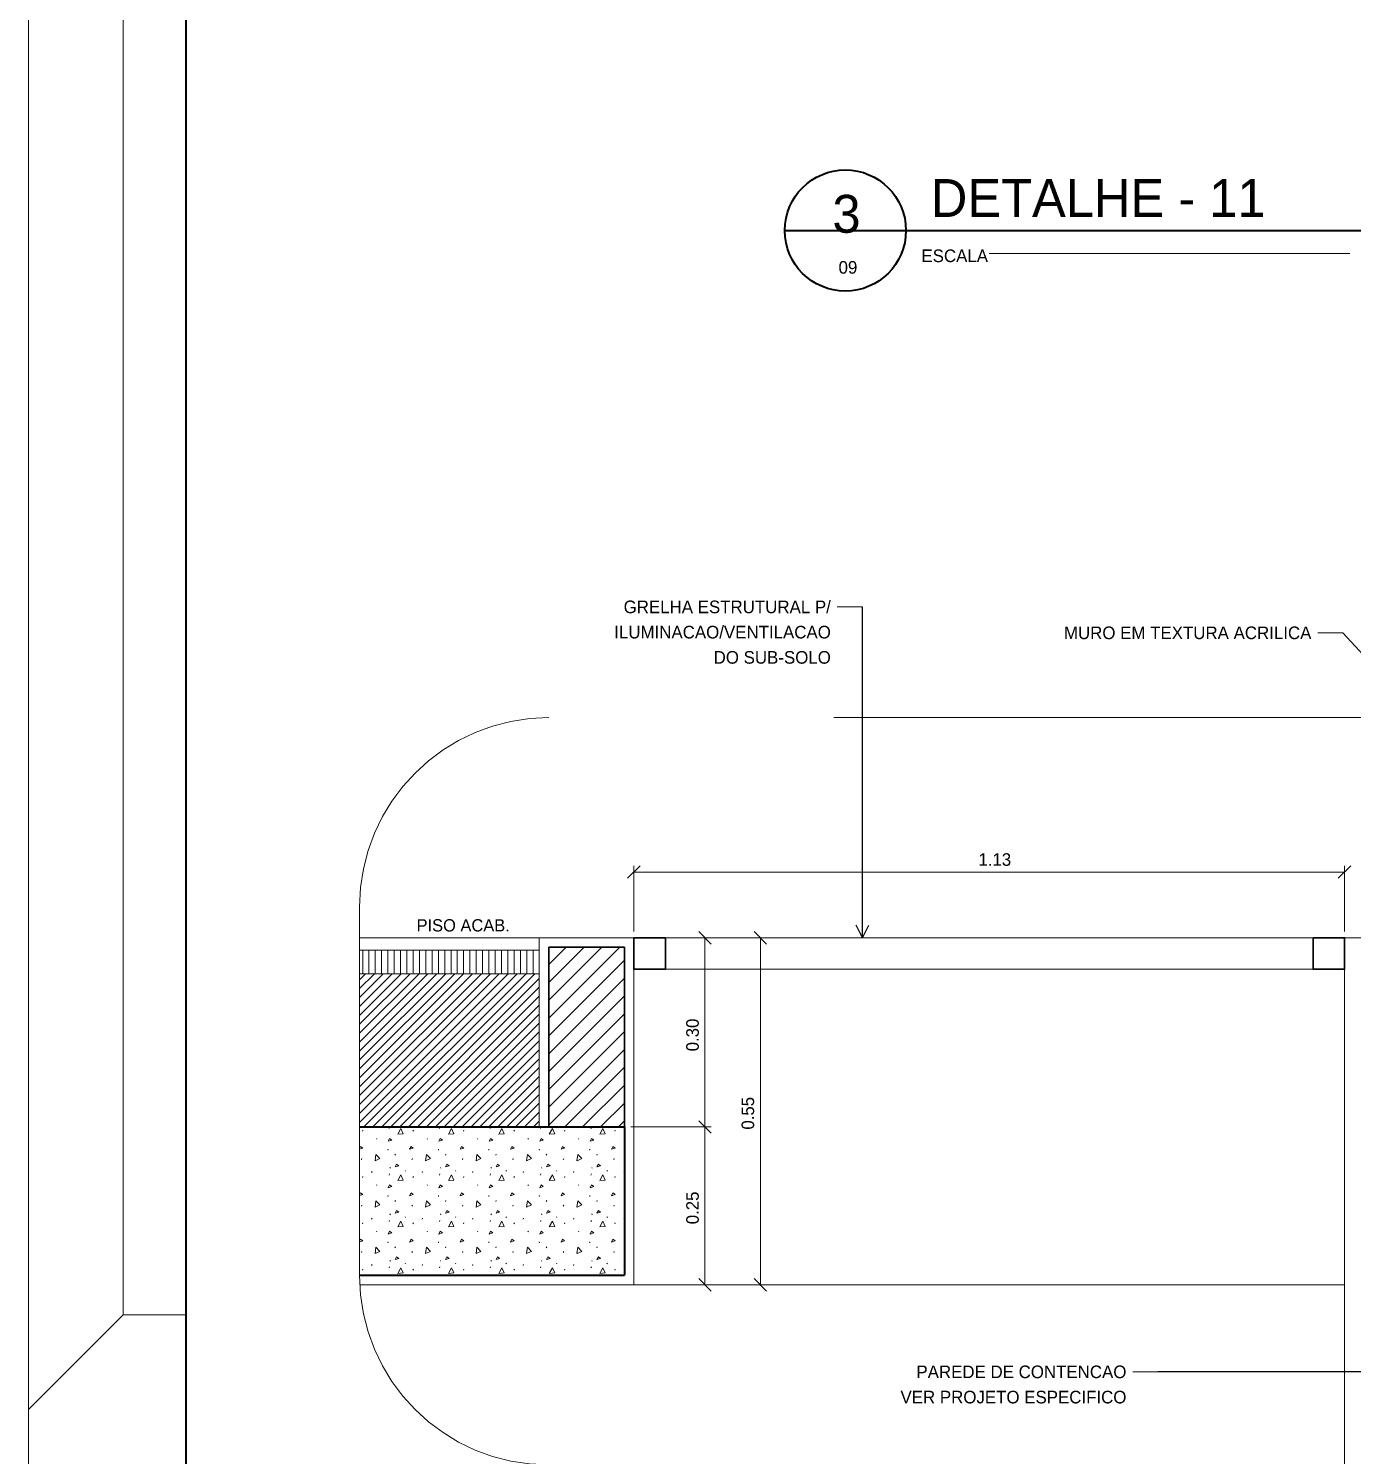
# Model space of a CAD drawing. Header units: metres. Extents: x -30 to 92, y -74 to 10.
# Drawn here: x -29.7 to -8.72, y -46.71 to -24.09 of the extents above; entities that cross this region are included whole.
import ezdxf
from ezdxf.enums import TextEntityAlignment as Align

# ---------------------------------------------------------------- set-up
doc = ezdxf.new("R2010")
doc.units = ezdxf.units.M
doc.header["$MEASUREMENT"] = 0
doc.linetypes.add('DGN Style 4', pattern=[3.254811, 1.626389, -0.813194, 0.002033, -0.813194])
for name, color, linetype, lineweight in [('11 - Acabamentos', 7, 'Continuous', 0), ('21 - Hachuras', 7, 'Continuous', 0), ('5 - Laje em Corte', 7, 'Continuous', 0), ('7 - Alvenaria', 7, 'Continuous', 0), ('Level 1-1', 7, 'Continuous', 0), ('Level 11-1', 7, 'Continuous', 0), ('Level 12', 7, 'Continuous', 0), ('Level 24-1', 7, 'Continuous', 0), ('Level 63', 7, 'Continuous', 0)]:
    doc.layers.add(name, color=color, linetype=linetype, lineweight=lineweight)
doc.styles.add('Style-CIVIL', font='CIVIL.shx')
doc.styles.add('Style-INTL_ENGINEERING', font='INTL_ENGINEERING.shx')
doc.dimstyles.get("Standard").update_dxf_attribs({"dimtxt": 0.18, "dimasz": 0.18, "dimexe": 0.18, "dimexo": 0.0625, "dimgap": 0.09, "dimtad": 0, "dimtih": 1, "dimtoh": 1, "dimdec": 4, "dimzin": 1, "dimdsep": 46, "dimtxsty": 'Standard', "dimcen": 0, "dimadec": 0, "dimazin": 0, "dimtfac": 1, "dimtdec": 4, "dimtofl": 0, "dimtmove": 0, "dimatfit": 3, "dimfxl": 0, "dimtolj": 1, "dimtzin": 1, "dimarcsym": 0})

# ---------------------------------------------------------------- blocks, each defined once
blk = doc.blocks.new('*D123')
at = {"layer": 'Defpoints'}
for p in [(-14.473, -37.463), (-8.84, -37.463), (-20.105, -38.504), (-8.84, -38.504)]:
    blk.add_point(p, dxfattribs=at)
at = {"layer": 'Level 1-1', "color": 2, "linetype": 'Continuous', "lineweight": 0}
for p, q in [((-20.205, -37.563), (-20.006, -37.364)), ((-20.105, -38.405), (-20.105, -37.364)), ((-20.105, -37.463), (-8.84, -37.463)), ((-8.741, -37.364), (-8.94, -37.563)), ((-8.84, -38.405), (-8.84, -37.364))]:
    blk.add_line(p, q, dxfattribs=at)
at = {"layer": 'Level 1-1', "color": 2, "linetype": 'Continuous', "lineweight": 0, "style": 'Style-INTL_ENGINEERING'}
blk.add_text('1.13', height=0.199, dxfattribs=at).set_placement((-14.644, -37.265), align=Align.MIDDLE_LEFT)
blk = doc.blocks.new('_Oblique')
at = {"color": 0, "linetype": 'ByBlock', "lineweight": -2}
blk.add_line((0.5, 0.5), (-0.5, -0.5), dxfattribs=at)
blk = doc.blocks.new('*D124')
at = {"layer": 'Defpoints'}
for p in [(-19.605, -38.504), (-18.101, -38.504), (-18.101, -41.254), (-20.105, -44.004)]:
    blk.add_point(p, dxfattribs=at)
at = {"layer": 'Level 1-1', "color": 2, "linetype": 'Continuous', "lineweight": 0}
for p, q in [((-18.201, -38.405), (-18.002, -38.604)), ((-19.506, -38.504), (-18.002, -38.504)), ((-18.101, -44.004), (-18.101, -38.504)), ((-20.006, -44.004), (-18.002, -44.004)), ((-18.002, -44.104), (-18.201, -43.905))]:
    blk.add_line(p, q, dxfattribs=at)
at = {"layer": 'Level 1-1', "color": 2, "linetype": 'Continuous', "lineweight": 0, "style": 'Style-INTL_ENGINEERING'}
blk.add_text('0.55', height=0.199, rotation=90, dxfattribs=at).set_placement((-18.3, -41.546), align=Align.MIDDLE_LEFT)
blk = doc.blocks.new('*D126')
at = {"layer": 'Defpoints'}
for p in [(-19.605, -38.504), (-18.979, -38.504), (-18.979, -40.004), (-20.255, -41.504)]:
    blk.add_point(p, dxfattribs=at)
at = {"layer": 'Level 1-1', "color": 2, "linetype": 'Continuous', "lineweight": 0}
for p, q in [((-19.078, -38.405), (-18.879, -38.604)), ((-19.506, -38.504), (-18.88, -38.504)), ((-18.979, -41.504), (-18.979, -38.504)), ((-20.156, -41.504), (-18.88, -41.504)), ((-18.879, -41.604), (-19.078, -41.405))]:
    blk.add_line(p, q, dxfattribs=at)
at = {"layer": 'Level 1-1', "color": 2, "linetype": 'Continuous', "lineweight": 0, "style": 'Style-INTL_ENGINEERING'}
blk.add_text('0.30', height=0.199, rotation=90, dxfattribs=at).set_placement((-19.177, -40.305), align=Align.MIDDLE_LEFT)
blk = doc.blocks.new('*D125')
at = {"layer": 'Defpoints'}
for p in [(-20.255, -41.504), (-18.979, -41.504), (-18.979, -42.754), (-20.105, -44.004)]:
    blk.add_point(p, dxfattribs=at)
at = {"layer": 'Level 1-1', "color": 2, "linetype": 'Continuous', "lineweight": 0}
for p, q in [((-20.156, -41.504), (-18.88, -41.504)), ((-19.078, -41.405), (-18.879, -41.604)), ((-18.979, -44.004), (-18.979, -41.504)), ((-20.006, -44.004), (-18.88, -44.004)), ((-18.879, -44.104), (-19.078, -43.905))]:
    blk.add_line(p, q, dxfattribs=at)
at = {"layer": 'Level 1-1', "color": 2, "linetype": 'Continuous', "lineweight": 0, "style": 'Style-INTL_ENGINEERING'}
blk.add_text('0.25', height=0.199, rotation=90, dxfattribs=at).set_placement((-19.177, -43.046), align=Align.MIDDLE_LEFT)
blk = doc.blocks.new('TerminatorOpen')
at = {"color": 0, "linetype": 'ByBlock', "lineweight": -2}
for q in [(-1, 0.5), (-1, 0), (-1, -0.5)]:
    blk.add_line((0, 0), q, dxfattribs=at)
blk = doc.blocks.new('*U129')
at = {"layer": 'Level 24-1', "color": 7, "linetype": 'DGN Style 4', "lineweight": 13, "flags": 128}
for points in [[(-0.5494, 2.025), (-1.1275, 1.5023)], [(1.5103, 0.3436), (0.0155, 1.9966)]]:
    blk.add_lwpolyline(points, dxfattribs=at)
at = {"layer": 'Level 24-1', "color": 7, "linetype": 'DGN Style 4', "lineweight": 13}
for centre, start, end in [((-0.2812, 1.7283), 42.1219, 132.1219), ((-0.8593, 1.2056), 132.1219, 222.1219)]:
    blk.add_arc(centre, 0.4, start, end, dxfattribs=at)
blk = doc.blocks.new('*U128')
at = {"layer": '11 - Acabamentos', "color": 30, "linetype": 'Continuous', "lineweight": 13}
for p, q in [((-11.345, 4.552), (-8.497, 4.552)), ((-8.497, 4.552), (-6.997, 4.552)), ((-8.497, 1.552), (-8.497, 4.552)), ((-6.997, -0.948), (-6.997, 4.552)), ((-11.345, 4.352), (-8.497, 4.352)), ((-11.345, 3.98), (-8.497, 3.98))]:
    blk.add_line(p, q, dxfattribs=at)
at = {"layer": '11 - Acabamentos', "color": 30, "linetype": 'Continuous', "lineweight": 13, "flags": 128}
for points in [[(7.087, 4.552), (4.268, 4.552), (4.268, -3.803)], [(-11.342, -0.948), (4.268, -0.948)]]:
    blk.add_lwpolyline(points, dxfattribs=at)
at = {"layer": '21 - Hachuras', "color": 8, "linetype": 'Continuous', "lineweight": 0}
for p, q in [((-8.347, 3.278), (-7.222, 4.402)), ((-8.347, 3.561), (-7.505, 4.402)), ((-8.347, 3.844), (-7.788, 4.402)), ((-8.347, 4.127), (-8.071, 4.402)), ((-8.347, 2.995), (-7.147, 4.195)), ((-8.347, 2.712), (-7.147, 3.912)), ((-8.347, 2.429), (-7.147, 3.629)), ((-8.347, 2.147), (-7.147, 3.347)), ((-8.347, 1.864), (-7.147, 3.064)), ((-8.347, 1.581), (-7.147, 2.781)), ((-8.092, 1.552), (-7.147, 2.498)), ((-7.81, 1.552), (-7.147, 2.215)), ((-7.527, 1.552), (-7.147, 1.932)), ((-7.244, 1.552), (-7.147, 1.65)), ((-11.299, 1.485), (-11.292, 1.501)), ((-11.077, 1.371), (-11.07, 1.361)), ((-10.878, 1.526), (-10.871, 1.542)), ((-10.499, 1.485), (-10.492, 1.501)), ((-10.277, 1.371), (-10.27, 1.361)), ((-10.078, 1.526), (-10.071, 1.542)), ((-9.699, 1.485), (-9.692, 1.501)), ((-9.477, 1.371), (-9.47, 1.361)), ((-9.278, 1.526), (-9.271, 1.542)), ((-8.899, 1.485), (-8.892, 1.501)), ((-8.677, 1.371), (-8.67, 1.361)), ((-8.478, 1.526), (-8.471, 1.542)), ((-8.099, 1.485), (-8.092, 1.501)), ((-7.877, 1.371), (-7.87, 1.361)), ((-7.678, 1.526), (-7.671, 1.542)), ((-7.299, 1.485), (-7.292, 1.501)), ((-10.897, 1.201), (-10.895, 1.185)), ((-10.097, 1.201), (-10.095, 1.185)), ((-9.297, 1.201), (-9.295, 1.185)), ((-8.497, 1.201), (-8.495, 1.185)), ((-7.697, 1.201), (-7.695, 1.185)), ((-11.316, 1.034), (-11.309, 1.05)), ((-10.864, 0.908), (-10.857, 0.897)), ((-10.786, 1.107), (-10.779, 1.123)), ((-10.516, 1.034), (-10.509, 1.05)), ((-10.064, 0.908), (-10.057, 0.897)), ((-9.986, 1.107), (-9.979, 1.123)), ((-9.716, 1.034), (-9.709, 1.05)), ((-9.264, 0.908), (-9.257, 0.897)), ((-9.186, 1.107), (-9.179, 1.123)), ((-8.916, 1.034), (-8.909, 1.05)), ((-8.464, 0.908), (-8.457, 0.897)), ((-8.386, 1.107), (-8.379, 1.123)), ((-8.116, 1.034), (-8.109, 1.05)), ((-7.664, 0.908), (-7.657, 0.897)), ((-7.586, 1.107), (-7.579, 1.123)), ((-7.316, 1.034), (-7.309, 1.05)), ((-11.299, 0.75), (-11.292, 0.766)), ((-11.155, 0.828), (-11.148, 0.844)), ((-10.878, 0.791), (-10.871, 0.807)), ((-10.625, 0.863), (-10.618, 0.852)), ((-10.499, 0.75), (-10.492, 0.766)), ((-10.355, 0.828), (-10.348, 0.844)), ((-10.078, 0.791), (-10.071, 0.807)), ((-9.825, 0.863), (-9.818, 0.852)), ((-9.699, 0.75), (-9.692, 0.766)), ((-9.555, 0.828), (-9.548, 0.844)), ((-9.278, 0.791), (-9.271, 0.807)), ((-9.025, 0.863), (-9.018, 0.852)), ((-8.899, 0.75), (-8.892, 0.766)), ((-8.755, 0.828), (-8.748, 0.844)), ((-8.478, 0.791), (-8.471, 0.807)), ((-8.225, 0.863), (-8.218, 0.852)), ((-8.099, 0.75), (-8.092, 0.766)), ((-7.955, 0.828), (-7.948, 0.844)), ((-7.678, 0.791), (-7.671, 0.807)), ((-7.425, 0.863), (-7.418, 0.852)), ((-7.299, 0.75), (-7.292, 0.766)), ((-7.155, 0.828), (-7.148, 0.844)), ((-11.077, 0.636), (-11.07, 0.626)), ((-10.897, 0.466), (-10.895, 0.45)), ((-10.277, 0.636), (-10.27, 0.626)), ((-10.097, 0.466), (-10.095, 0.45)), ((-9.477, 0.636), (-9.47, 0.626)), ((-9.297, 0.466), (-9.295, 0.45)), ((-8.677, 0.636), (-8.67, 0.626)), ((-8.497, 0.466), (-8.495, 0.45)), ((-7.877, 0.636), (-7.87, 0.626)), ((-7.697, 0.466), (-7.695, 0.45)), ((-11.316, 0.299), (-11.309, 0.315)), ((-10.786, 0.372), (-10.779, 0.388)), ((-10.516, 0.299), (-10.509, 0.315)), ((-9.986, 0.372), (-9.979, 0.388)), ((-9.716, 0.299), (-9.709, 0.315)), ((-9.186, 0.372), (-9.179, 0.388)), ((-8.916, 0.299), (-8.909, 0.315)), ((-8.386, 0.372), (-8.379, 0.388)), ((-8.116, 0.299), (-8.109, 0.315)), ((-7.586, 0.372), (-7.579, 0.388)), ((-7.316, 0.299), (-7.309, 0.315)), ((-11.299, 0.015), (-11.292, 0.031)), ((-11.155, 0.093), (-11.148, 0.109)), ((-10.878, 0.056), (-10.871, 0.072)), ((-10.864, 0.173), (-10.857, 0.162)), ((-10.625, 0.128), (-10.618, 0.117)), ((-10.499, 0.015), (-10.492, 0.031)), ((-10.355, 0.093), (-10.348, 0.109)), ((-10.078, 0.056), (-10.071, 0.072)), ((-10.064, 0.173), (-10.057, 0.162)), ((-9.825, 0.128), (-9.818, 0.117)), ((-9.699, 0.015), (-9.692, 0.031)), ((-9.555, 0.093), (-9.548, 0.109)), ((-9.278, 0.056), (-9.271, 0.072)), ((-9.264, 0.173), (-9.257, 0.162)), ((-9.025, 0.128), (-9.018, 0.117)), ((-8.899, 0.015), (-8.892, 0.031)), ((-8.755, 0.093), (-8.748, 0.109)), ((-8.478, 0.056), (-8.471, 0.072)), ((-8.464, 0.173), (-8.457, 0.162)), ((-8.225, 0.128), (-8.218, 0.117)), ((-8.099, 0.015), (-8.092, 0.031)), ((-7.955, 0.093), (-7.948, 0.109)), ((-7.678, 0.056), (-7.671, 0.072)), ((-7.664, 0.173), (-7.657, 0.162)), ((-7.425, 0.128), (-7.418, 0.117)), ((-7.299, 0.015), (-7.292, 0.031)), ((-7.155, 0.093), (-7.148, 0.109)), ((-11.077, -0.099), (-11.07, -0.11)), ((-10.277, -0.099), (-10.27, -0.11)), ((-9.477, -0.099), (-9.47, -0.11)), ((-8.677, -0.099), (-8.67, -0.11)), ((-7.877, -0.099), (-7.87, -0.11)), ((-11.316, -0.436), (-11.309, -0.42)), ((-10.897, -0.269), (-10.895, -0.285)), ((-10.786, -0.363), (-10.779, -0.347)), ((-10.516, -0.436), (-10.509, -0.42)), ((-10.097, -0.269), (-10.095, -0.285)), ((-9.986, -0.363), (-9.979, -0.347)), ((-9.716, -0.436), (-9.709, -0.42)), ((-9.297, -0.269), (-9.295, -0.285)), ((-9.186, -0.363), (-9.179, -0.347)), ((-8.916, -0.436), (-8.909, -0.42)), ((-8.497, -0.269), (-8.495, -0.285)), ((-8.386, -0.363), (-8.379, -0.347)), ((-8.116, -0.436), (-8.109, -0.42)), ((-7.697, -0.269), (-7.695, -0.285)), ((-7.586, -0.363), (-7.579, -0.347)), ((-7.316, -0.436), (-7.309, -0.42)), ((-11.155, -0.642), (-11.148, -0.626)), ((-10.878, -0.679), (-10.871, -0.663)), ((-10.864, -0.562), (-10.857, -0.573)), ((-10.625, -0.608), (-10.618, -0.618)), ((-10.355, -0.642), (-10.348, -0.626)), ((-10.078, -0.679), (-10.071, -0.663)), ((-10.064, -0.562), (-10.057, -0.573)), ((-9.825, -0.608), (-9.818, -0.618)), ((-9.555, -0.642), (-9.548, -0.626)), ((-9.278, -0.679), (-9.271, -0.663)), ((-9.264, -0.562), (-9.257, -0.573)), ((-9.025, -0.608), (-9.018, -0.618)), ((-8.755, -0.642), (-8.748, -0.626)), ((-8.478, -0.679), (-8.471, -0.663)), ((-8.464, -0.562), (-8.457, -0.573)), ((-8.225, -0.608), (-8.218, -0.618)), ((-7.955, -0.642), (-7.948, -0.626)), ((-7.678, -0.679), (-7.671, -0.663)), ((-7.664, -0.562), (-7.657, -0.573)), ((-7.425, -0.608), (-7.418, -0.618)), ((-7.155, -0.642), (-7.148, -0.626)), ((-11.299, -0.72), (-11.292, -0.704)), ((-10.499, -0.72), (-10.492, -0.704)), ((-9.699, -0.72), (-9.692, -0.704)), ((-8.899, -0.72), (-8.892, -0.704)), ((-8.099, -0.72), (-8.092, -0.704)), ((-7.299, -0.72), (-7.292, -0.704))]:
    blk.add_line(p, q, dxfattribs=at)
at = {"layer": '21 - Hachuras', "color": 8, "linetype": 'Continuous', "lineweight": 0, "flags": 128}
for points in [[(-10.89, 1.325), (-10.869, 1.369), (-10.833, 1.343), (-10.89, 1.325)], [(-10.738, 1.437), (-10.69, 1.528), (-10.653, 1.444), (-10.737, 1.437)], [(-10.09, 1.325), (-10.069, 1.369), (-10.033, 1.343), (-10.09, 1.325)], [(-9.938, 1.437), (-9.89, 1.528), (-9.853, 1.444), (-9.937, 1.437)], [(-9.29, 1.325), (-9.269, 1.369), (-9.233, 1.343), (-9.29, 1.325)], [(-9.138, 1.437), (-9.09, 1.528), (-9.053, 1.444), (-9.137, 1.437)], [(-8.49, 1.325), (-8.469, 1.369), (-8.433, 1.343), (-8.49, 1.325)], [(-8.338, 1.437), (-8.29, 1.528), (-8.253, 1.444), (-8.337, 1.437)], [(-7.69, 1.325), (-7.669, 1.369), (-7.633, 1.343), (-7.69, 1.325)], [(-7.538, 1.437), (-7.49, 1.528), (-7.453, 1.444), (-7.537, 1.437)], [(-11.345, 1.212), (-11.33, 1.243), (-11.295, 1.216), (-11.345, 1.2)], [(-10.552, 1.198), (-10.53, 1.243), (-10.495, 1.216), (-10.552, 1.198)], [(-9.752, 1.198), (-9.73, 1.243), (-9.695, 1.216), (-9.752, 1.198)], [(-8.952, 1.198), (-8.93, 1.243), (-8.895, 1.216), (-8.952, 1.198)], [(-8.152, 1.198), (-8.13, 1.243), (-8.095, 1.216), (-8.152, 1.198)], [(-7.352, 1.198), (-7.33, 1.243), (-7.295, 1.216), (-7.352, 1.198)], [(-11.1, 1.015), (-11.086, 1.117), (-11.023, 1.051), (-11.099, 1.016)], [(-10.783, 0.92), (-10.761, 0.965), (-10.726, 0.938), (-10.783, 0.92)], [(-10.3, 1.015), (-10.286, 1.117), (-10.223, 1.051), (-10.299, 1.016)], [(-9.983, 0.92), (-9.961, 0.965), (-9.926, 0.938), (-9.983, 0.92)], [(-9.5, 1.015), (-9.486, 1.117), (-9.423, 1.051), (-9.499, 1.016)], [(-9.183, 0.92), (-9.161, 0.965), (-9.126, 0.938), (-9.183, 0.92)], [(-8.7, 1.015), (-8.686, 1.117), (-8.623, 1.051), (-8.699, 1.016)], [(-8.383, 0.92), (-8.361, 0.965), (-8.326, 0.938), (-8.383, 0.92)], [(-7.9, 1.015), (-7.886, 1.117), (-7.823, 1.051), (-7.899, 1.016)], [(-7.583, 0.92), (-7.561, 0.965), (-7.526, 0.938), (-7.583, 0.92)], [(-10.738, 0.702), (-10.69, 0.792), (-10.653, 0.709), (-10.737, 0.702)], [(-9.938, 0.702), (-9.89, 0.792), (-9.853, 0.709), (-9.937, 0.702)], [(-9.138, 0.702), (-9.09, 0.792), (-9.053, 0.709), (-9.137, 0.702)], [(-8.338, 0.702), (-8.29, 0.792), (-8.253, 0.709), (-8.337, 0.702)], [(-7.538, 0.702), (-7.49, 0.792), (-7.453, 0.709), (-7.537, 0.702)], [(-11.345, 0.477), (-11.33, 0.507), (-11.295, 0.481), (-11.345, 0.465)], [(-10.89, 0.59), (-10.869, 0.634), (-10.833, 0.608), (-10.89, 0.59)], [(-10.552, 0.463), (-10.53, 0.507), (-10.495, 0.481), (-10.552, 0.463)], [(-10.09, 0.59), (-10.069, 0.634), (-10.033, 0.608), (-10.09, 0.59)], [(-9.752, 0.463), (-9.73, 0.507), (-9.695, 0.481), (-9.752, 0.463)], [(-9.29, 0.59), (-9.269, 0.634), (-9.233, 0.608), (-9.29, 0.59)], [(-8.952, 0.463), (-8.93, 0.507), (-8.895, 0.481), (-8.952, 0.463)], [(-8.49, 0.59), (-8.469, 0.634), (-8.433, 0.608), (-8.49, 0.59)], [(-8.152, 0.463), (-8.13, 0.507), (-8.095, 0.481), (-8.152, 0.463)], [(-7.69, 0.59), (-7.669, 0.634), (-7.633, 0.608), (-7.69, 0.59)], [(-7.352, 0.463), (-7.33, 0.507), (-7.295, 0.481), (-7.352, 0.463)], [(-11.1, 0.28), (-11.086, 0.382), (-11.023, 0.316), (-11.099, 0.281)], [(-10.783, 0.185), (-10.761, 0.229), (-10.726, 0.203), (-10.783, 0.185)], [(-10.3, 0.28), (-10.286, 0.382), (-10.223, 0.316), (-10.299, 0.281)], [(-9.983, 0.185), (-9.961, 0.229), (-9.926, 0.203), (-9.983, 0.185)], [(-9.5, 0.28), (-9.486, 0.382), (-9.423, 0.316), (-9.499, 0.281)], [(-9.183, 0.185), (-9.161, 0.229), (-9.126, 0.203), (-9.183, 0.185)], [(-8.7, 0.28), (-8.686, 0.382), (-8.623, 0.316), (-8.699, 0.281)], [(-8.383, 0.185), (-8.361, 0.229), (-8.326, 0.203), (-8.383, 0.185)], [(-7.9, 0.28), (-7.886, 0.382), (-7.823, 0.316), (-7.899, 0.281)], [(-7.583, 0.185), (-7.561, 0.229), (-7.526, 0.203), (-7.583, 0.185)], [(-10.738, -0.033), (-10.69, 0.057), (-10.653, -0.026), (-10.737, -0.033)], [(-9.938, -0.033), (-9.89, 0.057), (-9.853, -0.026), (-9.937, -0.033)], [(-9.138, -0.033), (-9.09, 0.057), (-9.053, -0.026), (-9.137, -0.033)], [(-8.338, -0.033), (-8.29, 0.057), (-8.253, -0.026), (-8.337, -0.033)], [(-7.538, -0.033), (-7.49, 0.057), (-7.453, -0.026), (-7.537, -0.033)], [(-10.89, -0.145), (-10.869, -0.101), (-10.833, -0.127), (-10.89, -0.145)], [(-10.09, -0.145), (-10.069, -0.101), (-10.033, -0.127), (-10.09, -0.145)], [(-9.29, -0.145), (-9.269, -0.101), (-9.233, -0.127), (-9.29, -0.145)], [(-8.49, -0.145), (-8.469, -0.101), (-8.433, -0.127), (-8.49, -0.145)], [(-7.69, -0.145), (-7.669, -0.101), (-7.633, -0.127), (-7.69, -0.145)], [(-11.345, -0.258), (-11.33, -0.228), (-11.295, -0.254), (-11.345, -0.27)], [(-11.1, -0.455), (-11.086, -0.353), (-11.023, -0.419), (-11.099, -0.454)], [(-10.552, -0.272), (-10.53, -0.228), (-10.495, -0.254), (-10.552, -0.272)], [(-10.3, -0.455), (-10.286, -0.353), (-10.223, -0.419), (-10.299, -0.454)], [(-9.752, -0.272), (-9.73, -0.228), (-9.695, -0.254), (-9.752, -0.272)], [(-9.5, -0.455), (-9.486, -0.353), (-9.423, -0.419), (-9.499, -0.454)], [(-8.952, -0.272), (-8.93, -0.228), (-8.895, -0.254), (-8.952, -0.272)], [(-8.7, -0.455), (-8.686, -0.353), (-8.623, -0.419), (-8.699, -0.454)], [(-8.152, -0.272), (-8.13, -0.228), (-8.095, -0.254), (-8.152, -0.272)], [(-7.9, -0.455), (-7.886, -0.353), (-7.823, -0.419), (-7.899, -0.454)], [(-7.352, -0.272), (-7.33, -0.228), (-7.295, -0.254), (-7.352, -0.272)], [(-10.783, -0.55), (-10.761, -0.506), (-10.726, -0.532), (-10.783, -0.55)], [(-10.738, -0.768), (-10.69, -0.678), (-10.653, -0.761), (-10.737, -0.768)], [(-9.983, -0.55), (-9.961, -0.506), (-9.926, -0.532), (-9.983, -0.55)], [(-9.938, -0.768), (-9.89, -0.678), (-9.853, -0.761), (-9.937, -0.768)], [(-9.183, -0.55), (-9.161, -0.506), (-9.126, -0.532), (-9.183, -0.55)], [(-9.138, -0.768), (-9.09, -0.678), (-9.053, -0.761), (-9.137, -0.768)], [(-8.383, -0.55), (-8.361, -0.506), (-8.326, -0.532), (-8.383, -0.55)], [(-8.338, -0.768), (-8.29, -0.678), (-8.253, -0.761), (-8.337, -0.768)], [(-7.583, -0.55), (-7.561, -0.506), (-7.526, -0.532), (-7.583, -0.55)], [(-7.538, -0.768), (-7.49, -0.678), (-7.453, -0.761), (-7.537, -0.768)]]:
    blk.add_lwpolyline(points, dxfattribs=at)
at = {"layer": '5 - Laje em Corte', "color": 1, "linetype": 'Continuous', "lineweight": 40}
for p, q in [((-11.345, 1.552), (-7.147, 1.552)), ((-7.147, 1.552), (-7.147, -0.798))]:
    blk.add_line(p, q, dxfattribs=at)
at = {"layer": '5 - Laje em Corte', "color": 172, "linetype": 'Continuous', "lineweight": 13, "flags": 128}
blk.add_lwpolyline([(-6.997, 4.552), (4.268, 4.552), (4.268, 4.052), (-6.997, 4.052)], close=True, dxfattribs=at)
at = {"layer": '5 - Laje em Corte', "color": 172, "linetype": 'Continuous', "lineweight": 30, "flags": 128}
for points in [[(-6.997, 4.552), (-6.497, 4.552), (-6.497, 4.052), (-6.997, 4.052)], [(3.768, 4.552), (4.268, 4.552), (4.268, 4.052), (3.768, 4.052)]]:
    blk.add_lwpolyline(points, close=True, dxfattribs=at)
at = {"layer": '5 - Laje em Corte', "color": 1, "linetype": 'Continuous', "lineweight": 40, "flags": 128}
blk.add_lwpolyline([(-11.345, -0.798), (-7.147, -0.798)], dxfattribs=at)
at = {"layer": '7 - Alvenaria', "color": 7, "linetype": 'Continuous', "lineweight": 30}
for p, q in [((-8.347, 4.402), (-7.147, 4.402)), ((-8.347, 1.552), (-8.347, 4.402)), ((-7.147, 1.552), (-7.147, 4.402))]:
    blk.add_line(p, q, dxfattribs=at)
at = {"layer": 'Level 24-1', "color": 7, "linetype": 'DGN Style 4', "lineweight": 13, "xscale": 7.500004942427382, "yscale": 7.500004942427382, "zscale": 7.500004942427382, "rotation": 47.88055673050899}
blk.add_blockref('*U129', (2.684, -2.088), dxfattribs=at)
blk = doc.blocks.new('*U131')
at = {"layer": 'Level 11-1', "color": 2, "linetype": 'Continuous', "lineweight": 40}
blk.add_line((-0.08778, -0.00076), (0.01176, -0.00076), dxfattribs=at)
at = {"layer": 'Level 11-1', "color": 2, "linetype": 'Continuous', "lineweight": 0}
blk.add_line((-0.0554, -0.00443), (0.00178, -0.00442), dxfattribs=at)
at = {"layer": 'Level 11-1', "color": 2, "linetype": 'Continuous', "lineweight": 40}
blk.add_circle((-0.07819, -0.00077), 0.0096, dxfattribs=at)
at = {"layer": 'Level 11-1', "color": 2, "linetype": 'Continuous', "lineweight": 40, "style": 'Style-INTL_ENGINEERING'}
blk.add_text('DETALHE - 11', height=0.0059999, rotation=0.0007, dxfattribs=at).set_placement((-0.06465, 0.00138))
at = {"layer": 'Level 11-1', "color": 2, "linetype": 'Continuous', "lineweight": 0, "style": 'Style-INTL_ENGINEERING'}
blk.add_text('ESCALA', height=0.002, rotation=0.0007, dxfattribs=at).set_placement((-0.05558, -0.00478), align=Align.MIDDLE_RIGHT)
at = {"layer": 'Level 11-1', "color": 2, "linetype": 'Continuous', "lineweight": 13, "style": 'Style-INTL_ENGINEERING'}
blk.add_text('1:10', height=0.002, rotation=0.0007, dxfattribs=at).set_placement((0.00374, -0.00444), align=Align.MIDDLE_LEFT)
at = {"layer": 'Level 11-1', "color": 2, "linetype": 'Continuous', "lineweight": 40, "insert": (-0.07801, -0.00121), "char_height": 0.006, "attachment_point": 8, "rotation": 0.0007, "line_spacing_factor": 0.6, "style": 'Style-INTL_ENGINEERING'}
blk.add_mtext('3\\P', dxfattribs=at)
at = {"layer": 'Level 11-1', "color": 2, "linetype": 'Continuous', "lineweight": 13, "insert": (-0.07778, -0.00764), "char_height": 0.002, "attachment_point": 8, "rotation": 0.0007, "line_spacing_factor": 0.6, "style": 'Style-INTL_ENGINEERING'}
blk.add_mtext('09\\P', dxfattribs=at)

msp = doc.modelspace()

# ---------------------------------------------------------------- linework, layer by layer
at = {"layer": '21 - Hachuras', "color": 8, "linetype": 'Continuous', "lineweight": 0}
for p, q in [((-24.4052, -39.0763), (-24.4052, -38.7041)), ((-24.3052, -39.0763), (-24.3052, -38.7041)), ((-24.2052, -39.0763), (-24.2052, -38.7041)), ((-24.1052, -39.0763), (-24.1052, -38.7041)), ((-24.0052, -39.0763), (-24.0052, -38.7041)), ((-23.9052, -39.0763), (-23.9052, -38.7041)), ((-23.8052, -39.0763), (-23.8052, -38.7041)), ((-23.7052, -39.0763), (-23.7052, -38.7041)), ((-23.6052, -39.0763), (-23.6052, -38.7041)), ((-23.5052, -39.0763), (-23.5052, -38.7041)), ((-23.4052, -39.0763), (-23.4052, -38.7041)), ((-23.3052, -39.0763), (-23.3052, -38.7041)), ((-23.2052, -39.0763), (-23.2052, -38.7041)), ((-23.1052, -39.0763), (-23.1052, -38.7041)), ((-23.0052, -39.0763), (-23.0052, -38.7041)), ((-22.9052, -39.0763), (-22.9052, -38.7041)), ((-22.8052, -39.0763), (-22.8052, -38.7041)), ((-22.7052, -39.0763), (-22.7052, -38.7041)), ((-22.6052, -39.0763), (-22.6052, -38.7041)), ((-22.5052, -39.0763), (-22.5052, -38.7041)), ((-22.4052, -39.0763), (-22.4052, -38.7041)), ((-22.3052, -39.0763), (-22.3052, -38.7041)), ((-22.2052, -39.0763), (-22.2052, -38.7041)), ((-22.1052, -39.0763), (-22.1052, -38.7041)), ((-22.0052, -39.0763), (-22.0052, -38.7041)), ((-21.9052, -39.0763), (-21.9052, -38.7041)), ((-21.8052, -39.0763), (-21.8052, -38.7041)), ((-21.7052, -39.0763), (-21.7052, -38.7041)), ((-24.4539, -39.8764), (-23.6537, -39.0763)), ((-24.4539, -39.735), (-23.7951, -39.0763)), ((-24.4539, -39.5936), (-23.9366, -39.0763)), ((-24.4539, -39.4522), (-24.078, -39.0763)), ((-24.4539, -39.3108), (-24.2194, -39.0763)), ((-24.4539, -39.1694), (-24.3608, -39.0763)), ((-24.4538, -41.1491), (-22.3809, -39.0763)), ((-24.4538, -41.0077), (-22.5223, -39.0763)), ((-24.4538, -40.8663), (-22.6638, -39.0763)), ((-24.4538, -40.7249), (-22.8052, -39.0763)), ((-24.4538, -40.5835), (-22.9466, -39.0763)), ((-24.4538, -40.4421), (-23.088, -39.0763)), ((-24.4538, -40.3007), (-23.2294, -39.0763)), ((-24.4538, -40.1592), (-23.3709, -39.0763)), ((-24.4538, -40.0178), (-23.5123, -39.0763)), ((-24.4537, -41.4319), (-22.0981, -39.0763)), ((-24.4537, -41.2905), (-22.2395, -39.0763)), ((-24.3845, -41.5041), (-21.9567, -39.0763)), ((-24.2431, -41.5041), (-21.8152, -39.0763)), ((-24.1016, -41.5041), (-21.6738, -39.0763)), ((-23.9602, -41.5041), (-21.6052, -39.149)), ((-23.8188, -41.5041), (-21.6052, -39.2905)), ((-23.6774, -41.5041), (-21.6052, -39.4319)), ((-23.5359, -41.5041), (-21.6052, -39.5733)), ((-23.3945, -41.5041), (-21.6052, -39.7147)), ((-23.2531, -41.5041), (-21.6052, -39.8562)), ((-23.1117, -41.5041), (-21.6052, -39.9976)), ((-22.9703, -41.5041), (-21.6052, -40.139)), ((-22.8288, -41.5041), (-21.6052, -40.2804)), ((-22.6874, -41.5041), (-21.6052, -40.4218)), ((-22.546, -41.5041), (-21.6052, -40.5633)), ((-22.4046, -41.5041), (-21.6052, -40.7047)), ((-22.2632, -41.5041), (-21.6052, -40.8461)), ((-22.1217, -41.5041), (-21.6052, -40.9875)), ((-21.9803, -41.5041), (-21.6052, -41.1289)), ((-21.8389, -41.5041), (-21.6052, -41.2704)), ((-21.6975, -41.5041), (-21.6052, -41.4118))]:
    msp.add_line(p, q, dxfattribs=at)
at = {"layer": 'Level 12', "color": 2, "linetype": 'Continuous', "lineweight": 0}
for p, q in [((-16.8843, -33.261), (-16.4843, -33.261)), ((-9.2666, -33.6717), (-8.8666, -33.6717)), ((-12.1986, -45.3855), (-11.7986, -45.3855))]:
    msp.add_line(p, q, dxfattribs=at)
at = {"layer": 'Level 63', "color": 131, "linetype": 'Continuous', "lineweight": 0}
for q in [(-28.2019, 9.9199), (-29.7019, -45.9811), (-27.2019, -44.4811)]:
    msp.add_line((-28.2019, -44.4811), q, dxfattribs=at)
at = {"layer": 'Level 63', "color": 131, "linetype": 'Continuous', "lineweight": 40}
msp.add_line((-27.2019, -73.1811), (-27.2009, 8.9199), dxfattribs=at)
at = {"layer": 'Level 63', "color": 131, "linetype": 'Continuous', "lineweight": 0, "flags": 128}
msp.add_lwpolyline([(89.1991, 9.9189), (-29.7019, 9.9189), (-29.7019, -74.1811), (89.1991, -74.1811)], close=True, dxfattribs=at)
at = {"layer": 'Level 63', "color": 131, "linetype": 'Continuous', "lineweight": 13, "flags": 128}
msp.add_lwpolyline([(78.1993, -73.1825), (-27.2009, -73.1825), (-27.2009, 8.9199), (78.1993, 8.9199)], close=True, dxfattribs=at)

# ---------------------------------------------------------------- block references
at = {"layer": 'Level 11-1', "color": 2, "linetype": 'Continuous', "lineweight": 40, "xscale": 100, "yscale": 100, "zscale": 100}
msp.add_blockref('*U131', (-8.9347, -27.2181), dxfattribs=at)
at = {"layer": 'Level 24-1', "color": 7, "linetype": 'DGN Style 4', "lineweight": 13}
msp.add_blockref('*U128', (-13.1086, -43.0563), dxfattribs=at)

# ---------------------------------------------------------------- texts
at = {"layer": 'Level 12', "color": 2, "linetype": 'Continuous', "lineweight": 13, "style": 'Style-CIVIL'}
msp.add_text('PISO ACAB.', height=0.195, dxfattribs=at).set_placement((-22.8121, -38.3079), align=Align.MIDDLE_CENTER)
at = {"layer": 'Level 12', "color": 2, "linetype": 'Continuous', "lineweight": 13, "char_height": 0.2, "attachment_point": 3, "line_spacing_factor": 1.19997, "style": 'Style-CIVIL'}
for s, insert in [('GRELHA ESTRUTURAL P/ \\PILUMINACAO/VENTILACAO\\PDO SUB-SOLO\\P', (-16.9843, -33.1609)), ('MURO EM TEXTURA ACRILICA\\P', (-9.3665, -33.5717)), ('PAREDE DE CONTENCAO\\PVER PROJETO ESPECIFICO\\P', (-12.2986, -45.2854))]:
    msp.add_mtext(s, dxfattribs=dict(at, insert=insert))

# ---------------------------------------------------------------- dimensions: what is measured, and where the dimension line sits
at = {"layer": 'Level 1-1', "color": 2, "linetype": 'Continuous', "lineweight": 0}
dim = msp.add_linear_dim(base=(-8.8404, -37.463), p1=(-20.1052, -38.5041), p2=(-8.8404, -38.5041), dimstyle='Standard', override={"dimtxt": 0.199, "dimasz": 0.199, "dimexe": 0.099, "dimexo": 0.099, "dimgap": 0.099, "dimtad": 1, "dimtih": 0, "dimtoh": 0, "dimdec": 2, "dimlfac": 0.1, "dimzin": 3, "dimtxsty": 'Style-INTL_ENGINEERING', "dimblk": 'Oblique', "dimclre": 2, "dimtdec": 2, "dimatfit": 1, "dimfrac": 2, "dimtolj": 0, "dimtzin": 3, "dimlwe": 0}, dxfattribs=at)
dim.commit()
dim.dimension.update_dxf_attribs({"geometry": '*D123', "text_midpoint": (-14.4728, -37.463)})
for base, p1, p2, picture, middle in [((-18.9789, -38.5041), (-20.2552, -41.5041), (-19.6052, -38.5041), '*D126', (-18.9789, -40.0041)), ((-18.1014, -38.5041), (-20.1052, -44.0041), (-19.6052, -38.5041), '*D124', (-18.1014, -41.2541)), ((-18.9789, -41.5041), (-20.1052, -44.0041), (-20.2552, -41.5041), '*D125', (-18.9789, -42.7541))]:
    dim = msp.add_linear_dim(base=base, p1=p1, p2=p2, angle=90, dimstyle='Standard', override={"dimtxt": 0.199, "dimasz": 0.199, "dimexe": 0.099, "dimexo": 0.099, "dimgap": 0.099, "dimtad": 1, "dimtih": 0, "dimtoh": 0, "dimdec": 2, "dimlfac": 0.1, "dimzin": 3, "dimtxsty": 'Style-INTL_ENGINEERING', "dimblk": 'Oblique', "dimclre": 2, "dimtdec": 2, "dimatfit": 1, "dimfrac": 2, "dimtolj": 0, "dimtzin": 3, "dimlwe": 0}, dxfattribs=at)
    dim.commit()
    dim.dimension.update_dxf_attribs({"geometry": picture, "text_midpoint": middle})

# ---------------------------------------------------------------- leaders
at = {"layer": 'Level 12', "color": 2, "linetype": 'Continuous', "lineweight": 0}
for points in [[(-16.4841, -38.5041), (-16.4843, -33.261)], [(-6.0219, -36.759), (-8.8665, -33.6717)], [(-6.539, -45.3852), (-11.7986, -45.3855)]]:
    msp.add_leader(points, dimstyle='Standard', override={"dimtxt": 0.19999, "dimasz": 0.19999, "dimgap": 0, "dimtad": 1, "dimtxsty": 'Style-CIVIL', "dimldrblk": 'TerminatorOpen'}, dxfattribs=at)

doc.saveas('drawing.dxf')
